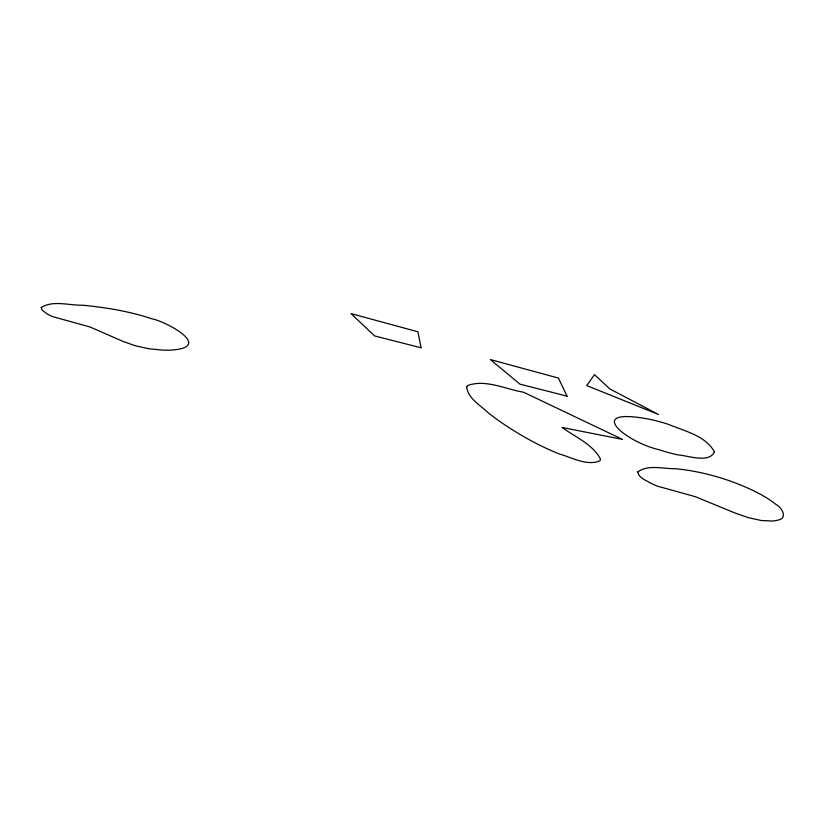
<?xml version="1.0" encoding="UTF-8"?>
<svg xmlns="http://www.w3.org/2000/svg" width="825" height="825" viewBox="0 0 825 825"><rect width="100%" height="100%" fill="white"/><g stroke="black" fill="none" stroke-linecap="round" stroke-linejoin="round"><path stroke-width="1.24" d="M637.735 471.993C638.674 478.005 646.037 480.253 650.605 483.12A33.124 11.148 19.9 0 0 657.649 486.214L695.444 496.722L734.704 512.892L748.574 517.729L761.351 520.513L772.045 521.029A49.16 16.098 21 0 0 778.119 520.09C788.184 518.234 781.791 507.416 776.016 504.426C763.465 494.649 748.76 488.08 734.002 482.419C715.182 475.427 695.496 470.693 675.5 468.724C663.444 468.899 647.873 464.238 637.735 471.993M41.271 307.56L42.168 310.169L47.149 313.943A33.402 10.869 9.9 0 0 52.738 316.625L90.183 327.04L122.657 341.272L135.197 345.727L148.809 348.748L162.401 350.099A48.149 16.139 11 0 0 171.641 350.058C213.953 347.139 165.887 321.399 152.047 318.842C129.618 311.324 106.136 307.498 82.655 305.198C69.434 305.58 52.81 299.929 41.271 307.56M466.682 387.1C468.126 398.692 480.521 405.333 488.266 412.851A200.31 60.906 18.8 0 0 503.363 423.885C520.926 435.713 539.56 446.047 559.237 453.936C571.983 457.514 587.029 466.373 600.053 460.752L600.414 458.937C592.536 444.087 575.169 437.044 562.114 427.463L622.535 439.416L523.566 392.226C505.591 389.245 485.574 378.933 467.579 385.543L466.682 387.1M714.388 451.801C709.387 463.681 687.514 455.462 677.872 454.895A64.133 19.614 19.2 0 1 659.02 449.718C623.834 441.427 583.327 406.209 650.791 419.523A66.371 20.914 19.4 0 1 668.477 424.38C684.42 431.032 705.53 435.652 714.388 451.801M594.516 374.705L586.709 385.564L658.474 414.47L609.902 388.967L594.516 374.705M567.053 396.144L520.018 384.192L490.349 359.566L558.422 378.067L567.053 396.144M421.09 347.779L374.622 335.94L350.996 313.593L417.893 331.784L421.09 347.779"/></g></svg>
